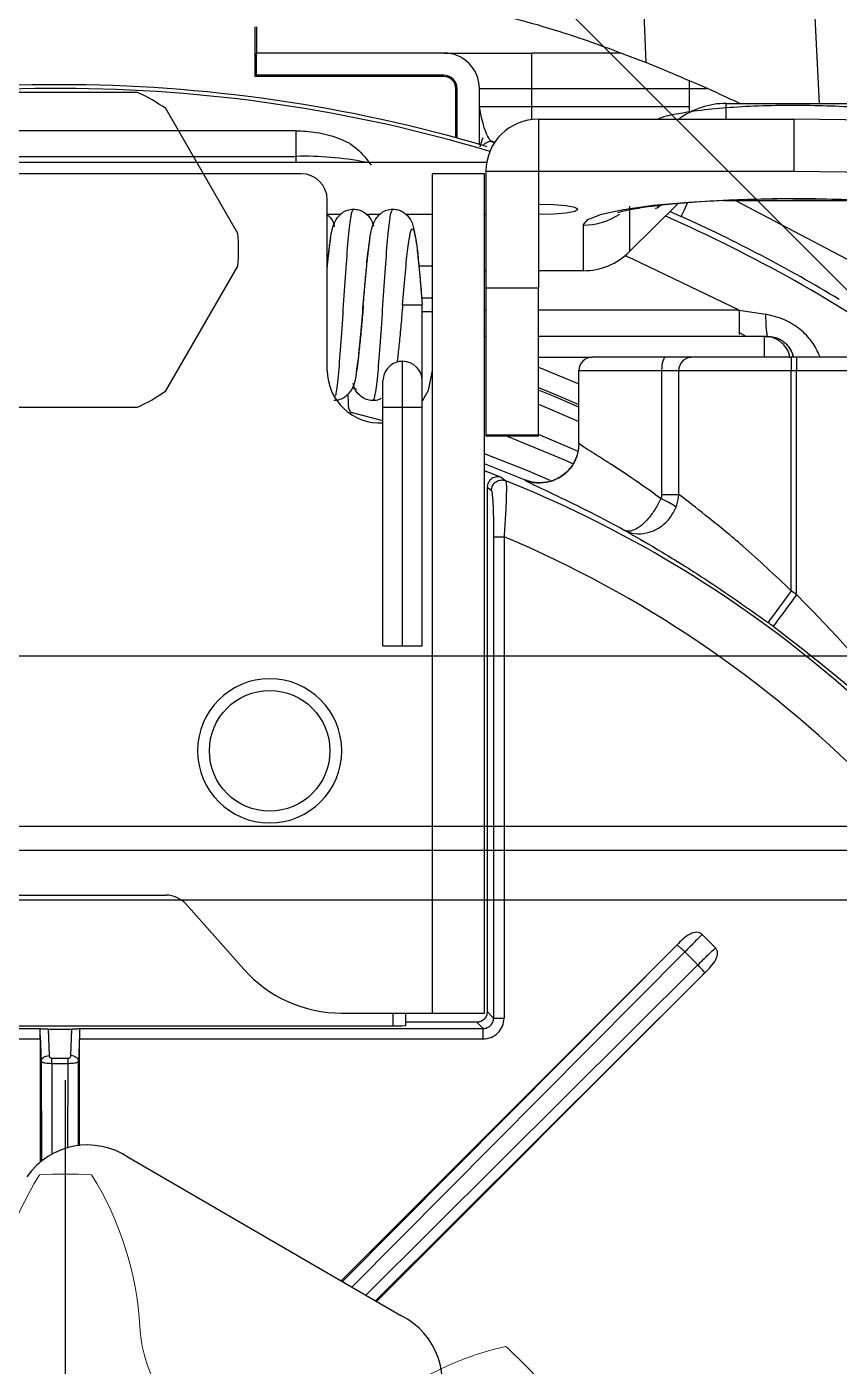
# Model space of a CAD drawing. Header units: millimetres. Extents: x 4754612 to 5801174, y 2368242 to 2777223.
# Drawn here: x 5552117.3 to 5552148.3, y 2415345.3 to 2415396.4 of the extents above; entities that cross this region are included whole.
import ezdxf

# ---------------------------------------------------------------- set-up
doc = ezdxf.new("R2010")
doc.units = ezdxf.units.MM
doc.header["$LTSCALE"] = 1000
doc.linetypes.add('CENTER', pattern=[50.8, 31.75, -6.35, 6.35, -6.35])
for name, color, linetype in [('253', 253, 'Continuous'), ('DOOR', 4, 'Continuous'), ('HAT', 252, 'Continuous')]:
    doc.layers.add(name, color=color, linetype=linetype)

# ---------------------------------------------------------------- blocks, each defined once
blk = doc.blocks.new('A$C5E220887')
at = {"color": 1, "linetype": 'CENTER', "ltscale": 0.3}
blk.add_line((0, -28.345), (0, 28.345), dxfattribs=at)
at = {"lineweight": 18, "ltscale": 0.3}
for centre, radius, start, end in [((9.34, 18.265), 12.192, 147.9195, 176.875), ((0, 0), 24.761, 87.708, 92.292), ((-9.34, 18.265), 12.192, 3.125, 32.0805), ((7.957, 19.21), 5.131, 183.125, 311.875), ((19.52, 6.311), 12.192, 102.9195, 131.875), ((0, 0), 24.761, 42.708, 47.292)]:
    blk.add_arc(centre, radius, start, end, dxfattribs=at)
blk = doc.blocks.new('방화셔터 기본')
at = {"layer": '253'}
blk.add_line((5542498.292, 8102013.686), (5542239.842, 8102272.136), dxfattribs=at)
at = {"layer": '253', "linetype": 'Continuous', "lineweight": 25}
for p, q in [((5542382.111, 8102143.992), (5542382.557, 8102135.478)), ((5542375.948, 8102137.033), (5542375.694, 8102143.113)), ((5542361.039, 8102136.499), (5542361.039, 8102138.399)), ((5542361.089, 8102138.399), (5542361.089, 8102137.399)), ((5542361.089, 8102136.549), (5542361.089, 8102137.399)), ((5542368.239, 8102137.399), (5542361.089, 8102137.399)), ((5542368.239, 8102137.399), (5542371.589, 8102137.399)), ((5542371.589, 8102136.049), (5542371.589, 8102137.399)), ((5542374.988, 8102137.399), (5542371.589, 8102137.399)), ((5542368.239, 8102136.499), (5542361.039, 8102136.499)), ((5542368.239, 8102136.549), (5542361.089, 8102136.549)), ((5542377.589, 8102136.34), (5542377.589, 8102136.049)), ((5542368.689, 8102134.169), (5542368.689, 8102136.049)), ((5542368.739, 8102134.155), (5542368.739, 8102136.049)), ((5542369.589, 8102133.915), (5542369.589, 8102136.049)), ((5542369.589, 8102136.049), (5542371.589, 8102136.049)), ((5542371.589, 8102135.349), (5542371.589, 8102136.049)), ((5542371.589, 8102136.049), (5542377.589, 8102136.049)), ((5542377.589, 8102136.049), (5542377.589, 8102135.349)), ((5542377.589, 8102136.049), (5542378.269, 8102136.049)), ((5542371.589, 8102135.349), (5542369.589, 8102135.349)), ((5542377.589, 8102135.349), (5542371.589, 8102135.349)), ((5542371.589, 8102134.864), (5542371.589, 8102135.349)), ((5542377.589, 8102135.349), (5542377.589, 8102135.124)), ((5542379.004, 8102135.478), (5542384.175, 8102135.478)), ((5542379.004, 8102134.879), (5542379.004, 8102135.478)), ((5542371.839, 8102134.879), (5542371.839, 8102132.895)), ((5542371.839, 8102134.879), (5542381.589, 8102134.879)), ((5542381.589, 8102134.879), (5542381.589, 8102132.895)), ((5542344.589, 8102134.444), (5542362.589, 8102134.444)), ((5542362.589, 8102134.444), (5542362.589, 8102134.439)), ((5542362.589, 8102134.439), (5542362.589, 8102133.457)), ((5542370.177, 8102133.999), (5542370.089, 8102133.999)), ((5542337.31, 8102133.235), (5542369.869, 8102133.235)), ((5542344.589, 8102133.457), (5542362.589, 8102133.457)), ((5542362.589, 8102133.457), (5542362.589, 8102133.235)), ((5542362.789, 8102132.799), (5542339.389, 8102132.799)), ((5542369.789, 8102132.799), (5542367.789, 8102132.799)), ((5542367.789, 8102132.799), (5542367.789, 8102125.299)), ((5542369.789, 8102100.799), (5542369.789, 8102132.799)), ((5542369.839, 8102132.895), (5542371.839, 8102132.895)), ((5542369.839, 8102132.895), (5542369.839, 8102128.432)), ((5542371.839, 8102132.895), (5542371.839, 8102128.432)), ((5542371.839, 8102132.895), (5542381.589, 8102132.895)), ((5542363.789, 8102125.299), (5542363.789, 8102131.799)), ((5542375.322, 8102129.827), (5542377.167, 8102131.658)), ((5542375.322, 8102131.566), (5542375.322, 8102129.827)), ((5542384.363, 8102131.77), (5542378.895, 8102131.77)), ((5542379.08, 8102131.778), (5542384.178, 8102131.778)), ((5542384.092, 8102129.286), (5542379.37, 8102131.77)), ((5542363.789, 8102131.251), (5542364.311, 8102131.251)), ((5542365.27, 8102131.251), (5542365.811, 8102131.251)), ((5542366.77, 8102131.251), (5542367.789, 8102131.251)), ((5542369.789, 8102131.251), (5542369.839, 8102131.251)), ((5542376.862, 8102131.355), (5542377.291, 8102131.172)), ((5542373.554, 8102130.84), (5542373.554, 8102129.101)), ((5542367.281, 8102129.291), (5542367.789, 8102129.291)), ((5542369.839, 8102129.101), (5542369.789, 8102129.101)), ((5542373.554, 8102129.101), (5542371.839, 8102129.101)), ((5542367.317, 8102128.909), (5542367.411, 8102127.799)), ((5542371.839, 8102128.432), (5542369.839, 8102128.432)), ((5542369.839, 8102128.432), (5542369.839, 8102122.839)), ((5542371.839, 8102122.839), (5542371.839, 8102128.432)), ((5542367.789, 8102128.049), (5542367.39, 8102128.049)), ((5542366.661, 8102127.799), (5542367.411, 8102127.799)), ((5542367.411, 8102124.899), (5542367.411, 8102127.799)), ((5542367.411, 8102127.549), (5542367.789, 8102127.549)), ((5542369.839, 8102127.599), (5542369.789, 8102127.599)), ((5542379.495, 8102127.599), (5542371.839, 8102127.599)), ((5542379.495, 8102127.599), (5542380.505, 8102127.447)), ((5542379.495, 8102127.599), (5542379.495, 8102126.669)), ((5542369.839, 8102126.599), (5542369.789, 8102126.599)), ((5542380.464, 8102126.599), (5542371.839, 8102126.599)), ((5542375.989, 8102126.599), (5542371.839, 8102126.599)), ((5542380.589, 8102126.599), (5542379.189, 8102126.599)), ((5542379.77, 8102126.599), (5542379.495, 8102126.748)), ((5542380.464, 8102126.599), (5542380.589, 8102126.599)), ((5542366.661, 8102123.899), (5542366.661, 8102125.649)), ((5542371.839, 8102125.799), (5542373.889, 8102125.799)), ((5542376.691, 8102125.799), (5542373.889, 8102125.799)), ((5542377.673, 8102125.799), (5542376.691, 8102125.799)), ((5542381.489, 8102125.799), (5542377.673, 8102125.799)), ((5542381.489, 8102125.799), (5542381.489, 8102125.299)), ((5542381.689, 8102125.799), (5542381.489, 8102125.799)), ((5542381.689, 8102125.799), (5542381.689, 8102125.299)), ((5542385.506, 8102125.799), (5542381.689, 8102125.799)), ((5542365.911, 8102123.899), (5542365.911, 8102124.899)), ((5542367.411, 8102123.899), (5542367.411, 8102124.899)), ((5542367.789, 8102125.299), (5542367.789, 8102100.799)), ((5542373.389, 8102125.299), (5542376.541, 8102125.299)), ((5542373.389, 8102122.516), (5542373.389, 8102125.299)), ((5542376.541, 8102125.299), (5542377.196, 8102125.299)), ((5542376.541, 8102125.299), (5542376.541, 8102120.576)), ((5542377.196, 8102125.299), (5542381.489, 8102125.299)), ((5542377.196, 8102120.576), (5542377.196, 8102125.299)), ((5542381.489, 8102116.901), (5542381.489, 8102125.299)), ((5542381.489, 8102125.299), (5542381.689, 8102125.299)), ((5542381.689, 8102125.299), (5542385.983, 8102125.299)), ((5542381.689, 8102116.754), (5542381.689, 8102125.299)), ((5542364.723, 8102124.631), (5542364.903, 8102124.587)), ((5542365.911, 8102123.899), (5542366.661, 8102123.899)), ((5542365.911, 8102114.799), (5542365.911, 8102123.899)), ((5542366.661, 8102123.899), (5542367.411, 8102123.899)), ((5542366.661, 8102114.799), (5542366.661, 8102123.899)), ((5542367.411, 8102114.799), (5542367.411, 8102123.899)), ((5542365.911, 8102123.382), (5542364.702, 8102123.699)), ((5542369.839, 8102122.839), (5542371.839, 8102122.839)), ((5542369.839, 8102122.839), (5542369.839, 8102122.799)), ((5542371.839, 8102122.799), (5542371.839, 8102122.839)), ((5542371.839, 8102122.799), (5542369.839, 8102122.799)), ((5542371.31, 8102121.133), (5542369.789, 8102121.738)), ((5542369.889, 8102120.845), (5542369.889, 8102100.856)), ((5542370.437, 8102121.216), (5542370.598, 8102121.095)), ((5542371.31, 8102121.133), (5542371.31, 8102121.132)), ((5542376.541, 8102120.576), (5542377.196, 8102120.576)), ((5542370.132, 8102118.96), (5542370.132, 8102100.614)), ((5542370.531, 8102118.96), (5542370.531, 8102100.614)), ((5542365.911, 8102114.799), (5542366.661, 8102114.799)), ((5542366.661, 8102114.799), (5542367.411, 8102114.799)), ((5542349.538, 8102105.299), (5542357.64, 8102105.299)), ((5542358.388, 8102104.963), (5542360.598, 8102102.477)), ((5542378.083, 8102103.803), (5542378.593, 8102103.293)), ((5542364.321, 8102090.591), (5542376.992, 8102103.262)), ((5542376.992, 8102103.262), (5542364.363, 8102090.567)), ((5542377.427, 8102103.133), (5542364.721, 8102090.359)), ((5542377.427, 8102103.133), (5542377.923, 8102102.637)), ((5542365.264, 8102090.044), (5542377.923, 8102102.637)), ((5542365.622, 8102089.837), (5542378.053, 8102102.202)), ((5542378.053, 8102102.202), (5542365.664, 8102089.813)), ((5542370.132, 8102100.614), (5542369.889, 8102100.856)), ((5542364.335, 8102100.799), (5542367.789, 8102100.799)), ((5542366.289, 8102100.799), (5542366.289, 8102100.299)), ((5542366.789, 8102100.325), (5542366.789, 8102100.799)), ((5542369.49, 8102100.456), (5542366.789, 8102100.456)), ((5542367.789, 8102100.799), (5542369.789, 8102100.799)), ((5542369.732, 8102100.214), (5542369.49, 8102100.456)), ((5542337.547, 8102100.214), (5542352.829, 8102100.214)), ((5542366.289, 8102100.299), (5542340.889, 8102100.299)), ((5542352.828, 8102100.211), (5542352.829, 8102100.214)), ((5542352.828, 8102100.211), (5542352.829, 8102100.204)), ((5542352.829, 8102100.204), (5542352.829, 8102100.214)), ((5542352.839, 8102099.936), (5542352.875, 8102098.959)), ((5542352.839, 8102099.815), (5542352.839, 8102099.936)), ((5542353.137, 8102100.187), (5542354.041, 8102100.187)), ((5542353.137, 8102100.187), (5542353.175, 8102099.179)), ((5542354.003, 8102099.179), (5542354.041, 8102100.187)), ((5542354.34, 8102099.936), (5542354.303, 8102098.959)), ((5542354.34, 8102099.936), (5542354.339, 8102099.815)), ((5542354.35, 8102100.214), (5542354.35, 8102100.211)), ((5542354.35, 8102100.214), (5542369.732, 8102100.214)), ((5542354.35, 8102100.214), (5542354.35, 8102100.204)), ((5542354.35, 8102100.204), (5542354.35, 8102100.211)), ((5542337.547, 8102099.815), (5542352.839, 8102099.815)), ((5542352.839, 8102099.815), (5542352.839, 8102095.168)), ((5542354.339, 8102095.743), (5542354.339, 8102099.815)), ((5542354.339, 8102099.815), (5542369.732, 8102099.815)), ((5542352.875, 8102098.959), (5542352.885, 8102095.205)), ((5542353.276, 8102099.083), (5542353.903, 8102099.083)), ((5542353.276, 8102098.885), (5542353.903, 8102098.885)), ((5542353.276, 8102098.885), (5542353.285, 8102095.411)), ((5542353.895, 8102095.679), (5542353.903, 8102098.885)), ((5542354.295, 8102095.74), (5542354.303, 8102098.959)), ((5542356.215, 8102095.291), (5542366.596, 8102089.272))]:
    blk.add_line(p, q, dxfattribs=at)
at = {"layer": '253', "linetype": 'Continuous'}
for p, q in [((5542356.551, 8102135.899), (5542351.052, 8102135.899)), ((5542360.373, 8102130.518), (5542357.623, 8102135.28)), ((5542357.623, 8102124.518), (5542360.373, 8102129.28)), ((5542351.052, 8102123.899), (5542356.551, 8102123.899)), ((5542304.302, 8102114.426), (5542403.302, 8102114.426)), ((5542403.302, 8102107.915), (5542304.302, 8102107.915)), ((5542304.302, 8102107.016), (5542403.302, 8102107.016)), ((5542403.302, 8102105.101), (5542304.302, 8102105.101))]:
    blk.add_line(p, q, dxfattribs=at)
at = {"layer": '253', "linetype": 'Continuous', "lineweight": 25, "flags": 128}
for points in [[(5542391.589, 8102133.615), (5542391.397, 8102133.861), (5542390.828, 8102134.099), (5542389.904, 8102134.317), (5542388.66, 8102134.509), (5542387.145, 8102134.666), (5542385.416, 8102134.783), (5542383.54, 8102134.855), (5542381.589, 8102134.879)], [(5542381.589, 8102132.895), (5542383.54, 8102132.871), (5542385.416, 8102132.799), (5542387.145, 8102132.682), (5542388.66, 8102132.525), (5542389.904, 8102132.333), (5542390.828, 8102132.115), (5542391.397, 8102131.877), (5542391.589, 8102131.631)], [(5542371.839, 8102131.251), (5542372.413, 8102131.266), (5542372.9, 8102131.307), (5542373.225, 8102131.368), (5542373.339, 8102131.441), (5542373.225, 8102131.513), (5542372.9, 8102131.575), (5542372.413, 8102131.616), (5542371.839, 8102131.631)], [(5542373.554, 8102130.84), (5542373.729, 8102131.051), (5542374.249, 8102131.253), (5542375.089, 8102131.437), (5542376.213, 8102131.595), (5542377.572, 8102131.72), (5542379.106, 8102131.807), (5542380.749, 8102131.851), (5542382.429, 8102131.851), (5542384.073, 8102131.807), (5542385.607, 8102131.72), (5542386.966, 8102131.595), (5542388.09, 8102131.437), (5542388.93, 8102131.253), (5542389.449, 8102131.051), (5542389.625, 8102130.84)], [(5542377.517, 8102131.671), (5542377.476, 8102131.581), (5542377.399, 8102131.411), (5542377.341, 8102131.283), (5542377.305, 8102131.203), (5542377.291, 8102131.172)], [(5542379.495, 8102127.599), (5542375.445, 8102129.543), (5542375.147, 8102129.67)], [(5542371.839, 8102125.421), (5542372.126, 8102125.308), (5542373.389, 8102124.784)], [(5542376.691, 8102125.799), (5542376.662, 8102125.79), (5542376.634, 8102125.761), (5542376.608, 8102125.715), (5542376.585, 8102125.653), (5542376.567, 8102125.577), (5542376.553, 8102125.49), (5542376.544, 8102125.397), (5542376.541, 8102125.299)], [(5542367.789, 8102125.299), (5542367.637, 8102124.534), (5542367.411, 8102124.129)], [(5542364.562, 8102124.401), (5542364.573, 8102124.334), (5542364.582, 8102124.133)], [(5542364.562, 8102124.401), (5542364.573, 8102124.334), (5542364.582, 8102124.133)], [(5542371.839, 8102124.648), (5542372.498, 8102124.381), (5542373.389, 8102124)], [(5542373.389, 8102123.901), (5542372.418, 8102124.315), (5542371.839, 8102124.55)], [(5542371.839, 8102124.012), (5542372.444, 8102123.763), (5542373.389, 8102123.355)], [(5542373.377, 8102122.193), (5542373.037, 8102122.347), (5542371.839, 8102122.862)], [(5542370.654, 8102122.799), (5542372.833, 8102121.891), (5542373.139, 8102121.752)], [(5542372.29, 8102121.105), (5542371.443, 8102121.469), (5542369.789, 8102122.124)], [(5542370.437, 8102121.216), (5542369.944, 8102121.409), (5542369.789, 8102121.468)], [(5542369.889, 8102120.845), (5542369.976, 8102120.78), (5542370.049, 8102120.724)], [(5542381.489, 8102116.901), (5542381.318, 8102116.667), (5542381.154, 8102116.443), (5542381.002, 8102116.235), (5542380.868, 8102116.053), (5542380.758, 8102115.902), (5542380.675, 8102115.789), (5542380.623, 8102115.718), (5542380.603, 8102115.691)], [(5542381.689, 8102116.754), (5542381.517, 8102116.521), (5542381.351, 8102116.297), (5542381.198, 8102116.091), (5542381.064, 8102115.909), (5542380.953, 8102115.759), (5542380.869, 8102115.646), (5542380.817, 8102115.575), (5542380.797, 8102115.548)]]:
    blk.add_lwpolyline(points, dxfattribs=at)
at = {"layer": '253', "linetype": 'Continuous', "lineweight": 25}
blk.add_circle((5542361.589, 8102110.799), 2.3, dxfattribs=at)
for centre, radius, start, end in [((5542368.239, 8102136.049), 1.35, 0, 90), ((5542353.589, 8102078.799), 57.392, 73.50274, 106.55569), ((5542368.239, 8102136.049), 0.5, 0, 90), ((5542368.239, 8102136.049), 0.45, 0, 90), ((5542353.589, 8102078.799), 57.25, 73.3535, 106.4755), ((5542379.004, 8102132.478), 3, 90, 126.8282), ((5542371.831, 8102132.887), 1.992, 89.7699, 179.7681), ((5542362.945, 8102121.798), 11.665, 78.6573, 91.7488), ((5542362.789, 8102131.799), 1, 360, 90), ((5542373.554, 8102133.355), 2.515, 269.9858, 303.5581), ((5542353.589, 8102078.799), 57.25, 55.1811, 66.2048), ((5542353.589, 8102078.799), 57.487, 58.86071, 65.6509), ((5542373.556, 8102131.611), 2.51, 269.9604, 314.7139), ((5542380.589, 8102125.599), 1, 11.537, 45), ((5542366.661, 8102124.899), 0.75, 90, 180), ((5542366.661, 8102124.899), 0.75, 0, 90), ((5542373.889, 8102125.299), 0.5, 90, 180), ((5542377.685, 8102125.31), 0.489, 91.3773, 181.3145), ((5542365.789, 8102125.299), 2, 180, 273.487), ((5542371.89, 8102122.516), 1.5, 321.3579, 359.9993), ((5542371.889, 8102122.516), 1.5, 247.2913, 321.3563), ((5542353.589, 8102078.799), 45.588, 22.4375, 68.0934), ((5542375.391, 8102117.713), 2.925, 54.4127, 67.4069), ((5542353.589, 8102078.799), 43.588, 22.7231, 67.1278), ((5542353.589, 8102078.799), 47.225, 53.4853, 53.7866), ((5542353.589, 8102078.799), 45.725, 53.4853, 53.7866), ((5542361.589, 8102110.799), 2.75, 360, 180), ((5542361.589, 8102110.799), 2.75, 180, 360), ((5542357.64, 8102104.299), 1, 41.6335, 90), ((5542364.335, 8102105.799), 5, 221.6335, 270), ((5542354.638, 8102092.959), 2.814, 55.9329, 145.289), ((5542365.356, 8102086.745), 2.814, 334.5067, 63.8628)]:
    blk.add_arc(centre, radius, start, end, dxfattribs=at)
at = {"layer": '253', "linetype": 'Continuous'}
for start, end in [(54.62, 65.38), (354.62, 5.38), (294.62, 305.38)]:
    blk.add_arc((5542353.802, 8102129.899), 6.6, start, end, dxfattribs=at)
at = {"layer": '253', "linetype": 'Continuous', "lineweight": 25, "extrusion": (0, 0, -1)}
for centre, major_axis, ratio, start_param, end_param in [((5542378.296, 8102133.472), (-1.996, -1.996), 0.063498, 5.818187, 6.346598), ((5542366.289, 8102100.325), (-0.5, 0), 0.052408, 3.141593, 4.712389)]:
    blk.add_ellipse(centre, major_axis=major_axis, ratio=ratio, start_param=start_param, end_param=end_param, dxfattribs=at)
at = {"layer": '253', "linetype": 'Continuous', "lineweight": 25}
for points, knots in [([(5542370.418, 8102138.849), (5542370.904, 8102138.724), (5542371.889, 8102138.47), (5542373.9, 8102137.827), (5542375.406, 8102137.244), (5542375.948, 8102137.033)], [0, 0, 0, 0, 0.3835301, 0.7779645, 1, 1, 1, 1]), ([(5542379.578, 8102135.447), (5542379.231, 8102135.612), (5542378.255, 8102136.075), (5542376.852, 8102136.658), (5542375.948, 8102137.033)], [0, 0, 0, 0, 0.35544, 1, 1, 1, 1]), ([(5542370.089, 8102133.999), (5542370.062, 8102134.015), (5542369.999, 8102134.051), (5542369.763, 8102134.484), (5542369.663, 8102134.981), (5542369.589, 8102135.349)], [0, 0, 0, 0, 0.1674858, 0.3831813, 1, 1, 1, 1]), ([(5542376.365, 8102134.879), (5542376.427, 8102134.902), (5542376.736, 8102135.015), (5542377.33, 8102135.128), (5542378.268, 8102135.265), (5542379.44, 8102135.358), (5542380.712, 8102135.41), (5542382.044, 8102135.417), (5542383.34, 8102135.38), (5542384.553, 8102135.298), (5542385.668, 8102135.171), (5542386.512, 8102134.984), (5542387.12, 8102134.807), (5542387.395, 8102134.64), (5542387.44, 8102134.613)], [0, 0, 0, 0, 0.0202115, 0.1002859, 0.2047628, 0.3013309, 0.4022972, 0.500661, 0.5987737, 0.6979576, 0.8008346, 0.9163488, 0.9864517, 1, 1, 1, 1]), ([(5542362.589, 8102134.439), (5542362.716, 8102134.434), (5542362.974, 8102134.424), (5542363.533, 8102134.357), (5542364.229, 8102134.18), (5542364.953, 8102133.803), (5542365.29, 8102133.348), (5542365.458, 8102133.121)], [0, 0, 0, 0, 0.112975, 0.231103, 0.480783, 0.741198, 1, 1, 1, 1]), ([(5542369.621, 8102133.82), (5542369.621, 8102133.827), (5542369.632, 8102133.93), (5542369.685, 8102134.057), (5542369.735, 8102134.175)], [0, 0, 0, 0, 0.065958, 1, 1, 1, 1]), ([(5542370.094, 8102134.035), (5542370.063, 8102134.034), (5542369.999, 8102134.031), (5542369.905, 8102134.004), (5542369.813, 8102133.959), (5542369.761, 8102133.914), (5542369.735, 8102133.892)], [0, 0, 0, 0, 0.232642, 0.47957, 0.737005, 1, 1, 1, 1]), ([(5542381.921, 8102131.831), (5542381.723, 8102131.833), (5542381.016, 8102131.841), (5542379.799, 8102131.815), (5542378.358, 8102131.754), (5542377.069, 8102131.658), (5542376.039, 8102131.541), (5542375.334, 8102131.428), (5542374.925, 8102131.329), (5542374.88, 8102131.313), (5542374.861, 8102131.306)], [0, 0, 0, 0, 0.060753, 0.216496, 0.371814, 0.525725, 0.676782, 0.805817, 0.917399, 1, 1, 1, 1]), ([(5542388.306, 8102131.311), (5542388.305, 8102131.311), (5542388.304, 8102131.312), (5542388.043, 8102131.385), (5542387.53, 8102131.482), (5542386.711, 8102131.595), (5542385.62, 8102131.699), (5542384.308, 8102131.779), (5542383.045, 8102131.826), (5542382.231, 8102131.83), (5542381.921, 8102131.831)], [0, 0, 0, 0, 0.054109, 0.154305, 0.276756, 0.418377, 0.57262, 0.733866, 0.898677, 1, 1, 1, 1]), ([(5542363.789, 8102129.234), (5542363.791, 8102129.247), (5542363.813, 8102129.482), (5542363.855, 8102129.864), (5542363.932, 8102130.46), (5542363.995, 8102130.894), (5542364.293, 8102131.286), (5542364.554, 8102131.426), (5542364.709, 8102131.442), (5542364.786, 8102131.449)], [0, 0, 0, 0, 0.011465, 0.195382, 0.36537, 0.680719, 0.83854, 0.91973, 1, 1, 1, 1]), ([(5542363.789, 8102131.234), (5542363.83, 8102131.2), (5542364.011, 8102131.047), (5542364.036, 8102130.896), (5542364.055, 8102130.779)], [0, 0, 0, 0, 0.223761, 1, 1, 1, 1]), ([(5542364.093, 8102124.317), (5542364.105, 8102124.345), (5542364.149, 8102124.444), (5542364.224, 8102125.172), (5542364.317, 8102126.36), (5542364.411, 8102127.8), (5542364.505, 8102129.234), (5542364.599, 8102130.441), (5542364.692, 8102131.285), (5542364.755, 8102131.394), (5542364.786, 8102131.449)], [0, 0, 0, 0, 0.05334, 0.188577, 0.323814, 0.459051, 0.594288, 0.729526, 0.864762, 1, 1, 1, 1]), ([(5542364.786, 8102131.449), (5542364.855, 8102131.444), (5542364.99, 8102131.432), (5542365.219, 8102131.331), (5542365.474, 8102131.083), (5542365.519, 8102130.907), (5542365.546, 8102130.8)], [0, 0, 0, 0, 0.150968, 0.299274, 0.573824, 1, 1, 1, 1]), ([(5542365.161, 8102127.799), (5542365.182, 8102128.057), (5542365.224, 8102128.564), (5542365.292, 8102129.272), (5542365.355, 8102129.868), (5542365.432, 8102130.458), (5542365.495, 8102130.894), (5542365.793, 8102131.286), (5542366.054, 8102131.426), (5542366.209, 8102131.442), (5542366.286, 8102131.449)], [0, 0, 0, 0, 0.146396, 0.288385, 0.420781, 0.543149, 0.77016, 0.88377, 0.942216, 1, 1, 1, 1]), ([(5542365.536, 8102124.149), (5542365.567, 8102124.204), (5542365.63, 8102124.314), (5542365.724, 8102125.158), (5542365.817, 8102126.364), (5542365.911, 8102127.799), (5542366.005, 8102129.234), (5542366.099, 8102130.44), (5542366.192, 8102131.285), (5542366.255, 8102131.394), (5542366.286, 8102131.449)], [0, 0, 0, 0, 0.125001, 0.25, 0.375, 0.5, 0.625, 0.75, 0.874999, 1, 1, 1, 1]), ([(5542366.286, 8102131.449), (5542366.355, 8102131.443), (5542366.49, 8102131.432), (5542366.72, 8102131.331), (5542366.999, 8102131.052), (5542367.097, 8102130.683), (5542367.202, 8102130.075), (5542367.289, 8102129.23), (5542367.339, 8102128.663), (5542367.366, 8102128.359)], [0, 0, 0, 0, 0.050524, 0.100158, 0.192041, 0.367977, 0.630895, 0.801869, 1, 1, 1, 1]), ([(5542366.661, 8102127.799), (5542366.692, 8102128.179), (5542366.755, 8102128.938), (5542366.849, 8102129.903), (5542366.942, 8102130.548), (5542367.036, 8102130.775), (5542367.13, 8102130.546), (5542367.224, 8102129.911), (5542367.286, 8102129.243), (5542367.317, 8102128.909)], [0, 0, 0, 0, 0.142857, 0.285715, 0.428572, 0.571429, 0.714285, 0.857142, 1, 1, 1, 1]), ([(5542363.789, 8102129.256), (5542363.809, 8102129.469), (5542363.854, 8102129.948), (5542363.898, 8102130.205), (5542363.923, 8102130.349)], [0, 0, 0, 0, 0.442917, 1, 1, 1, 1]), ([(5542365.161, 8102127.799), (5542365.192, 8102128.176), (5542365.255, 8102128.931), (5542365.342, 8102129.862), (5542365.398, 8102130.199), (5542365.423, 8102130.349)], [0, 0, 0, 0, 0.357977, 0.715955, 1, 1, 1, 1]), ([(5542365.161, 8102127.799), (5542365.14, 8102127.542), (5542365.099, 8102127.034), (5542365.03, 8102126.327), (5542364.967, 8102125.731), (5542364.89, 8102125.14), (5542364.827, 8102124.704), (5542364.529, 8102124.313), (5542364.269, 8102124.172), (5542364.113, 8102124.157), (5542364.036, 8102124.149)], [0, 0, 0, 0, 0.146395, 0.288384, 0.42078, 0.543149, 0.770159, 0.88377, 0.942216, 1, 1, 1, 1]), ([(5542364.899, 8102125.25), (5542364.924, 8102125.399), (5542364.98, 8102125.736), (5542365.067, 8102126.667), (5542365.13, 8102127.422), (5542365.161, 8102127.799)], [0, 0, 0, 0, 0.2840449, 0.6420241, 1, 1, 1, 1]), ([(5542366.661, 8102127.799), (5542366.64, 8102127.541), (5542366.599, 8102127.033), (5542366.53, 8102126.332), (5542366.481, 8102125.854), (5542366.455, 8102125.654), (5542366.45, 8102125.614)], [0, 0, 0, 0, 0.322982, 0.636243, 0.928341, 1, 1, 1, 1]), ([(5542382.575, 8102125.835), (5542382.485, 8102126.029), (5542382.304, 8102126.419), (5542381.831, 8102126.882), (5542381.234, 8102127.266), (5542380.76, 8102127.384), (5542380.505, 8102127.447)], [0, 0, 0, 0, 0.2326989, 0.4675985, 0.7147358, 1, 1, 1, 1]), ([(5542380.505, 8102127.447), (5542380.508, 8102127.338), (5542380.513, 8102127.11), (5542380.532, 8102126.836), (5542380.551, 8102126.675), (5542380.563, 8102126.653), (5542380.565, 8102126.65)], [0, 0, 0, 0, 0.298239, 0.620743, 0.948299, 1, 1, 1, 1]), ([(5542380.464, 8102125.799), (5542380.464, 8102125.904), (5542380.464, 8102126.114), (5542380.464, 8102126.378), (5542380.464, 8102126.563), (5542380.464, 8102126.587), (5542380.464, 8102126.599)], [0, 0, 0, 0, 0.249998, 0.499999, 0.750003, 1, 1, 1, 1]), ([(5542381.434, 8102125.782), (5542381.428, 8102125.827), (5542381.408, 8102125.994), (5542381.277, 8102126.201), (5542381.093, 8102126.386), (5542380.911, 8102126.502), (5542380.698, 8102126.583), (5542380.543, 8102126.594), (5542380.464, 8102126.599)], [0, 0, 0, 0, 0.0974, 0.363202, 0.509542, 0.66446, 0.827947, 1, 1, 1, 1]), ([(5542380.589, 8102126.599), (5542380.67, 8102126.593), (5542380.828, 8102126.582), (5542381.045, 8102126.498), (5542381.228, 8102126.379), (5542381.408, 8102126.192), (5542381.53, 8102126.002), (5542381.55, 8102125.857), (5542381.553, 8102125.832)], [0, 0, 0, 0, 0.182434, 0.354852, 0.517243, 0.669606, 0.943065, 1, 1, 1, 1]), ([(5542365.536, 8102124.149), (5542365.468, 8102124.155), (5542365.332, 8102124.166), (5542365.103, 8102124.267), (5542364.848, 8102124.515), (5542364.803, 8102124.692), (5542364.776, 8102124.799)], [0, 0, 0, 0, 0.1509686, 0.2992736, 0.5738248, 1, 1, 1, 1]), ([(5542364.582, 8102124.133), (5542364.584, 8102124.018), (5542364.587, 8102123.853), (5542364.668, 8102123.711), (5542364.692, 8102123.668)], [0, 0, 0, 0, 0.693467, 1, 1, 1, 1]), ([(5542364.582, 8102124.133), (5542364.584, 8102124.018), (5542364.587, 8102123.856), (5542364.665, 8102123.717), (5542364.688, 8102123.676)], [0, 0, 0, 0, 0.707155, 1, 1, 1, 1]), ([(5542365.838, 8102124.224), (5542365.813, 8102124.21), (5542365.725, 8102124.16), (5542365.615, 8102124.154), (5542365.536, 8102124.149)], [0, 0, 0, 0, 0.280672, 1, 1, 1, 1]), ([(5542373.389, 8102122.517), (5542373.373, 8102122.349), (5542373.34, 8102122.011), (5542373.081, 8102121.562), (5542372.7, 8102121.22), (5542372.225, 8102121.027), (5542371.738, 8102120.994), (5542371.444, 8102121.09), (5542371.31, 8102121.133)], [0, 0, 0, 0, 0.1715061, 0.3430112, 0.5145032, 0.6859659, 0.8574007, 1, 1, 1, 1]), ([(5542376.515, 8102120.414), (5542376.507, 8102120.42), (5542376.06, 8102120.745), (5542375.225, 8102121.323), (5542374.215, 8102121.975), (5542373.525, 8102122.404), (5542373.434, 8102122.479), (5542373.389, 8102122.516)], [0, 0, 0, 0, 0.005183, 0.280158, 0.529409, 0.766261, 1, 1, 1, 1]), ([(5542370.437, 8102121.216), (5542370.406, 8102121.226), (5542370.344, 8102121.246), (5542370.246, 8102121.246), (5542370.15, 8102121.224), (5542370.064, 8102121.18), (5542369.989, 8102121.115), (5542369.934, 8102121.035), (5542369.896, 8102120.943), (5542369.891, 8102120.878), (5542369.889, 8102120.845)], [0, 0, 0, 0, 0.1238307, 0.250094, 0.3731849, 0.5004188, 0.6218099, 0.7504165, 0.8736561, 1, 1, 1, 1]), ([(5542370.049, 8102120.724), (5542370.051, 8102120.753), (5542370.055, 8102120.814), (5542370.088, 8102120.904), (5542370.144, 8102120.989), (5542370.223, 8102121.059), (5542370.317, 8102121.106), (5542370.416, 8102121.126), (5542370.512, 8102121.123), (5542370.57, 8102121.104), (5542370.598, 8102121.095)], [0, 0, 0, 0, 0.111872, 0.234284, 0.364884, 0.500006, 0.635123, 0.765726, 0.888132, 1, 1, 1, 1]), ([(5542370.598, 8102121.095), (5542370.606, 8102121.061), (5542370.618, 8102121.009), (5542370.62, 8102120.75), (5542370.613, 8102120.392), (5542370.588, 8102119.791), (5542370.55, 8102119.239), (5542370.531, 8102118.96)], [0, 0, 0, 0, 0.223044, 0.348773, 0.483017, 0.738704, 1, 1, 1, 1]), ([(5542371.31, 8102121.132), (5542371.368, 8102121.096), (5542371.484, 8102121.023), (5542372.336, 8102120.628), (5542373.208, 8102120.199), (5542373.643, 8102119.985)], [0, 0, 0, 0, 0.335732, 0.668901, 1, 1, 1, 1]), ([(5542370.049, 8102120.724), (5542370.061, 8102120.684), (5542370.085, 8102120.602), (5542370.112, 8102120.135), (5542370.129, 8102119.563), (5542370.131, 8102119.162), (5542370.132, 8102118.96)], [0, 0, 0, 0, 0.2612225, 0.5379002, 0.7677083, 1, 1, 1, 1]), ([(5542376.515, 8102120.414), (5542376.445, 8102120.278), (5542376.305, 8102120.008), (5542376.042, 8102119.653), (5542375.762, 8102119.371), (5542375.476, 8102119.19), (5542375.27, 8102119.159), (5542375.169, 8102119.191), (5542375.143, 8102119.204), (5542375.142, 8102119.204)], [0, 0, 0, 0, 0.178643, 0.355074, 0.5317, 0.719606, 0.923232, 0.996755, 1, 1, 1, 1]), ([(5542376.541, 8102120.576), (5542376.539, 8102120.531), (5542376.535, 8102120.475), (5542376.518, 8102120.423), (5542376.515, 8102120.414)], [0, 0, 0, 0, 0.822289, 1, 1, 1, 1]), ([(5542377.094, 8102120.092), (5542377.104, 8102120.12), (5542377.163, 8102120.275), (5542377.181, 8102120.441), (5542377.196, 8102120.576)], [0, 0, 0, 0, 0.180657, 1, 1, 1, 1]), ([(5542381.489, 8102116.901), (5542380.866, 8102117.488), (5542379.785, 8102118.506), (5542378.331, 8102119.696), (5542377.525, 8102120.319), (5542377.262, 8102120.525), (5542377.196, 8102120.576)], [0, 0, 0, 0, 0.372906, 0.646696, 0.911912, 1, 1, 1, 1]), ([(5542373.643, 8102119.985), (5542373.653, 8102119.98), (5542374.065, 8102119.778), (5542374.61, 8102119.488), (5542375.142, 8102119.204)], [0, 0, 0, 0, 0.0250294, 1, 1, 1, 1]), ([(5542375.142, 8102119.204), (5542375.144, 8102119.203), (5542375.193, 8102119.178), (5542375.381, 8102119.098), (5542375.732, 8102119.048), (5542376.174, 8102119.143), (5542376.565, 8102119.362), (5542376.892, 8102119.682), (5542377.026, 8102119.954), (5542377.094, 8102120.092)], [0, 0, 0, 0, 0.003246, 0.076774, 0.280371, 0.468212, 0.6448, 0.821258, 1, 1, 1, 1]), ([(5542370.132, 8102118.96), (5542370.14, 8102118.96), (5542370.156, 8102118.96), (5542370.25, 8102118.96), (5542370.379, 8102118.96), (5542370.48, 8102118.96), (5542370.531, 8102118.96)], [0, 0, 0, 0, 0.249972, 0.499992, 0.749988, 1, 1, 1, 1]), ([(5542375.142, 8102119.204), (5542375.202, 8102119.169), (5542375.529, 8102118.977), (5542376.487, 8102118.421), (5542378.359, 8102117.274), (5542379.792, 8102116.263), (5542380.603, 8102115.691)], [0, 0, 0, 0, 0.065273, 0.351022, 0.632176, 1, 1, 1, 1]), ([(5542385.963, 8102111.885), (5542385.899, 8102111.965), (5542385.665, 8102112.263), (5542384.889, 8102113.245), (5542383.526, 8102114.873), (5542382.294, 8102116.134), (5542381.689, 8102116.754)], [0, 0, 0, 0, 0.079882, 0.293789, 0.653244, 1, 1, 1, 1]), ([(5542380.797, 8102115.548), (5542381.579, 8102114.948), (5542383.185, 8102113.715), (5542384.969, 8102112.114), (5542385.911, 8102111.22), (5542386.196, 8102110.949), (5542386.261, 8102110.887)], [0, 0, 0, 0, 0.343517, 0.705738, 0.932495, 1, 1, 1, 1]), ([(5542378.083, 8102103.803), (5542378.07, 8102103.815), (5542378.044, 8102103.838), (5542377.978, 8102103.871), (5542377.881, 8102103.888), (5542377.755, 8102103.87), (5542377.469, 8102103.749), (5542377.28, 8102103.554), (5542377.124, 8102103.394)], [0, 0, 0, 0, 0.046094, 0.092211, 0.191611, 0.298983, 0.423584, 1, 1, 1, 1]), ([(5542378.083, 8102103.803), (5542377.982, 8102103.698), (5542377.784, 8102103.493), (5542377.545, 8102103.251), (5542377.427, 8102103.133)], [0, 0, 0, 0, 0.510116, 1, 1, 1, 1]), ([(5542377.124, 8102103.394), (5542377.1, 8102103.37), (5542377.055, 8102103.326), (5542377.011, 8102103.282), (5542376.992, 8102103.262)], [0, 0, 0, 0, 0.559999, 1, 1, 1, 1]), ([(5542377.427, 8102103.133), (5542377.391, 8102103.168), (5542377.32, 8102103.238), (5542377.224, 8102103.324), (5542377.151, 8102103.383), (5542377.133, 8102103.391), (5542377.124, 8102103.394)], [0, 0, 0, 0, 0.249998, 0.499983, 0.749995, 1, 1, 1, 1]), ([(5542377.923, 8102102.637), (5542378.041, 8102102.754), (5542378.283, 8102102.994), (5542378.489, 8102103.192), (5542378.593, 8102103.293)], [0, 0, 0, 0, 0.489884, 1, 1, 1, 1]), ([(5542378.185, 8102102.334), (5542378.346, 8102102.491), (5542378.542, 8102102.681), (5542378.66, 8102102.967), (5542378.678, 8102103.091), (5542378.662, 8102103.187), (5542378.629, 8102103.253), (5542378.605, 8102103.28), (5542378.593, 8102103.293)], [0, 0, 0, 0, 0.5820481, 0.7022519, 0.8076339, 0.907168, 0.9535162, 1, 1, 1, 1]), ([(5542378.185, 8102102.334), (5542378.181, 8102102.343), (5542378.174, 8102102.361), (5542378.114, 8102102.434), (5542378.028, 8102102.529), (5542377.958, 8102102.601), (5542377.923, 8102102.637)], [0, 0, 0, 0, 0.250005, 0.500017, 0.750002, 1, 1, 1, 1]), ([(5542378.053, 8102102.202), (5542378.077, 8102102.226), (5542378.121, 8102102.27), (5542378.165, 8102102.315), (5542378.185, 8102102.334)], [0, 0, 0, 0, 0.559998, 1, 1, 1, 1]), ([(5542369.889, 8102100.856), (5542369.884, 8102100.803), (5542369.873, 8102100.698), (5542369.779, 8102100.568), (5542369.648, 8102100.472), (5542369.543, 8102100.462), (5542369.49, 8102100.456)], [0, 0, 0, 0, 0.248831, 0.499802, 0.748658, 1, 1, 1, 1]), ([(5542369.732, 8102099.815), (5542369.837, 8102099.827), (5542370.046, 8102099.851), (5542370.311, 8102100.035), (5542370.495, 8102100.3), (5542370.519, 8102100.509), (5542370.531, 8102100.614)], [0, 0, 0, 0, 0.25009, 0.499684, 0.750124, 1, 1, 1, 1]), ([(5542369.732, 8102100.214), (5542369.759, 8102100.216), (5542369.813, 8102100.219), (5542369.913, 8102100.251), (5542370.022, 8102100.323), (5542370.095, 8102100.432), (5542370.127, 8102100.532), (5542370.13, 8102100.586), (5542370.132, 8102100.614)], [0, 0, 0, 0, 0.130667, 0.257686, 0.499989, 0.742166, 0.869225, 1, 1, 1, 1]), ([(5542370.132, 8102100.614), (5542370.141, 8102100.614), (5542370.161, 8102100.614), (5542370.269, 8102100.614), (5542370.4, 8102100.614), (5542370.488, 8102100.614), (5542370.531, 8102100.614)], [0, 0, 0, 0, 0.27089, 0.562249, 0.789073, 1, 1, 1, 1]), ([(5542353.137, 8102100.187), (5542353.116, 8102100.187), (5542353.074, 8102100.187), (5542353.013, 8102100.189), (5542352.959, 8102100.191), (5542352.898, 8102100.196), (5542352.841, 8102100.202), (5542352.833, 8102100.208), (5542352.828, 8102100.211)], [0, 0, 0, 0, 0.104491, 0.211545, 0.330103, 0.466998, 0.725837, 1, 1, 1, 1]), ([(5542352.839, 8102099.936), (5542352.839, 8102099.967), (5542352.84, 8102100.031), (5542352.841, 8102100.11), (5542352.835, 8102100.173), (5542352.831, 8102100.194), (5542352.829, 8102100.204)], [0, 0, 0, 0, 0.246655, 0.493159, 0.747353, 1, 1, 1, 1]), ([(5542354.351, 8102100.211), (5542354.346, 8102100.208), (5542354.337, 8102100.202), (5542354.281, 8102100.196), (5542354.221, 8102100.191), (5542354.166, 8102100.189), (5542354.106, 8102100.187), (5542354.063, 8102100.187), (5542354.041, 8102100.187)], [0, 0, 0, 0, 0.271895, 0.532755, 0.668472, 0.786511, 0.893978, 1, 1, 1, 1]), ([(5542354.35, 8102100.204), (5542354.348, 8102100.194), (5542354.344, 8102100.173), (5542354.338, 8102100.111), (5542354.339, 8102100.032), (5542354.34, 8102099.968), (5542354.34, 8102099.936)], [0, 0, 0, 0, 0.24787, 0.498849, 0.75073, 1, 1, 1, 1]), ([(5542369.732, 8102099.815), (5542369.732, 8102099.865), (5542369.732, 8102099.967), (5542369.732, 8102100.096), (5542369.732, 8102100.189), (5542369.732, 8102100.206), (5542369.732, 8102100.214)], [0, 0, 0, 0, 0.25001, 0.500006, 0.750027, 1, 1, 1, 1]), ([(5542352.875, 8102098.959), (5542352.881, 8102098.988), (5542352.891, 8102099.045), (5542352.961, 8102099.117), (5542353.059, 8102099.168), (5542353.137, 8102099.175), (5542353.175, 8102099.179)], [0, 0, 0, 0, 0.249989, 0.499981, 0.75, 1, 1, 1, 1]), ([(5542352.875, 8102098.959), (5542352.879, 8102098.953), (5542352.885, 8102098.942), (5542352.92, 8102098.927), (5542352.969, 8102098.914), (5542353.043, 8102098.901), (5542353.146, 8102098.888), (5542353.235, 8102098.886), (5542353.276, 8102098.885)], [0, 0, 0, 0, 0.157666, 0.305874, 0.44473, 0.574234, 0.804775, 1, 1, 1, 1]), ([(5542353.175, 8102099.179), (5542353.176, 8102099.17), (5542353.178, 8102099.151), (5542353.191, 8102099.128), (5542353.206, 8102099.11), (5542353.225, 8102099.096), (5542353.248, 8102099.085), (5542353.266, 8102099.084), (5542353.276, 8102099.083)], [0, 0, 0, 0, 0.222294, 0.431114, 0.575076, 0.70299, 0.858295, 1, 1, 1, 1]), ([(5542353.276, 8102098.885), (5542353.276, 8102098.904), (5542353.276, 8102098.941), (5542353.276, 8102098.994), (5542353.276, 8102099.042), (5542353.276, 8102099.069), (5542353.276, 8102099.083)], [0, 0, 0, 0, 0.250011, 0.499989, 0.750037, 1, 1, 1, 1]), ([(5542353.903, 8102099.083), (5542353.91, 8102099.083), (5542353.923, 8102099.084), (5542353.951, 8102099.093), (5542353.981, 8102099.113), (5542354.004, 8102099.139), (5542354.01, 8102099.163), (5542354.007, 8102099.174), (5542354.005, 8102099.179)], [0, 0, 0, 0, 0.101186, 0.207067, 0.456642, 0.753992, 0.879078, 1, 1, 1, 1]), ([(5542353.903, 8102098.885), (5542353.903, 8102098.904), (5542353.903, 8102098.941), (5542353.903, 8102098.994), (5542353.903, 8102099.042), (5542353.903, 8102099.069), (5542353.903, 8102099.083)], [0, 0, 0, 0, 0.2500112, 0.4999885, 0.7500375, 1, 1, 1, 1]), ([(5542353.903, 8102098.885), (5542353.945, 8102098.887), (5542354.036, 8102098.889), (5542354.14, 8102098.901), (5542354.214, 8102098.915), (5542354.26, 8102098.927), (5542354.294, 8102098.942), (5542354.3, 8102098.953), (5542354.303, 8102098.959)], [0, 0, 0, 0, 0.20222, 0.435075, 0.564007, 0.701067, 0.846378, 1, 1, 1, 1]), ([(5542354.303, 8102098.959), (5542354.298, 8102098.988), (5542354.288, 8102099.044), (5542354.218, 8102099.116), (5542354.121, 8102099.167), (5542354.044, 8102099.175), (5542354.005, 8102099.179)], [0, 0, 0, 0, 0.250012, 0.499987, 0.749995, 1, 1, 1, 1]), ([(5542354.28, 8102099.071), (5542354.287, 8102099.037), (5542354.302, 8102098.967), (5542354.289, 8102098.897), (5542354.282, 8102098.862)], [0, 0, 0, 0, 0.4943627, 1, 1, 1, 1])]:
    blk.add_open_spline(points, degree=3, knots=knots, dxfattribs=at)
at = {"layer": '253', "lineweight": 18}
blk.add_blockref('A$C5E220887', (5542353.802, 8102069.899), dxfattribs=at)
blk = doc.blocks.new('A$C27682B79')
at = {"layer": 'HAT', "xscale": -1}
blk.add_blockref('방화셔터 기본', (5542000.341, -8097757.399), dxfattribs=at)

msp = doc.modelspace()

# ---------------------------------------------------------------- block references
at = {"layer": 'DOOR', "xscale": -1}
msp.add_blockref('A$C27682B79', (5551765.295, 2411015.382), dxfattribs=at)

doc.saveas('drawing.dxf')
